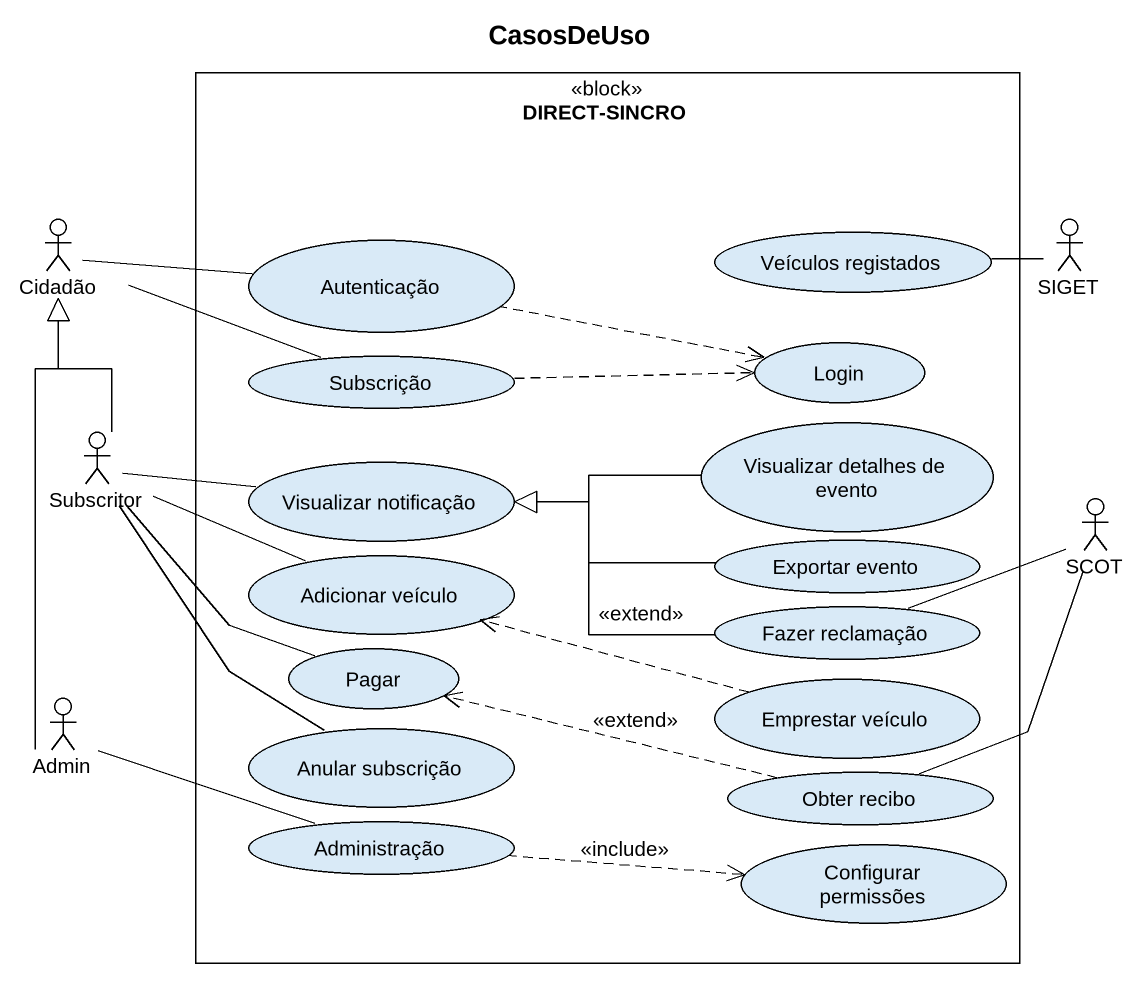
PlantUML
@startuml
title CasosDeUso
rectangle "DIRECT-SINCRO" as DIRECT_SINCRO <<block>> {
  usecase "Veículos registados" as Veículos_registados
  usecase Autenticação
  usecase Subscrição
  usecase Login
  usecase "Visualizar notificação" as Visualizar_notificação
  usecase "Visualizar detalhes de evento" as Visualizar_detalhes_de
  usecase "Adicionar veículo" as Adicionar_veículo
  usecase "Exportar evento" as Exportar_evento
  usecase Pagar
  usecase "Fazer reclamação" as Fazer_reclamação
  usecase "Anular subscrição" as Anular_subscrição
  usecase "Emprestar veículo" as Emprestar_veículo
  usecase Administração
  usecase "Obter recibo" as Obter_recibo
  usecase "Configurar permissões" as Configurar_permissões
}
actor Cidadão
actor SIGET
actor Subscritor
actor SCOT
actor Admin
Cidadão -right- Autenticação
Cidadão -right- Subscrição
SIGET -left- Veículos_registados
Autenticação .right.> Login
Subscrição .right.> Login
Subscritor -up-|> Cidadão
Subscritor -right- Adicionar_veículo
Subscritor -- Pagar
Visualizar_notificação -left- Subscritor
Visualizar_detalhes_de -left-|> Visualizar_notificação
Exportar_evento -left-|> Visualizar_notificação
Fazer_reclamação -left-|> Visualizar_notificação
Fazer_reclamação -right- SCOT
Admin -up-|> Cidadão
Admin -right- Administração
Anular_subscrição -up- Subscritor
Emprestar_veículo .left.> Adicionar_veículo : <<extend>>
Administração .right.> Configurar_permissões : <<include>>
Obter_recibo -up- SCOT
Obter_recibo .left.> Pagar : <<extend>>
@enduml
